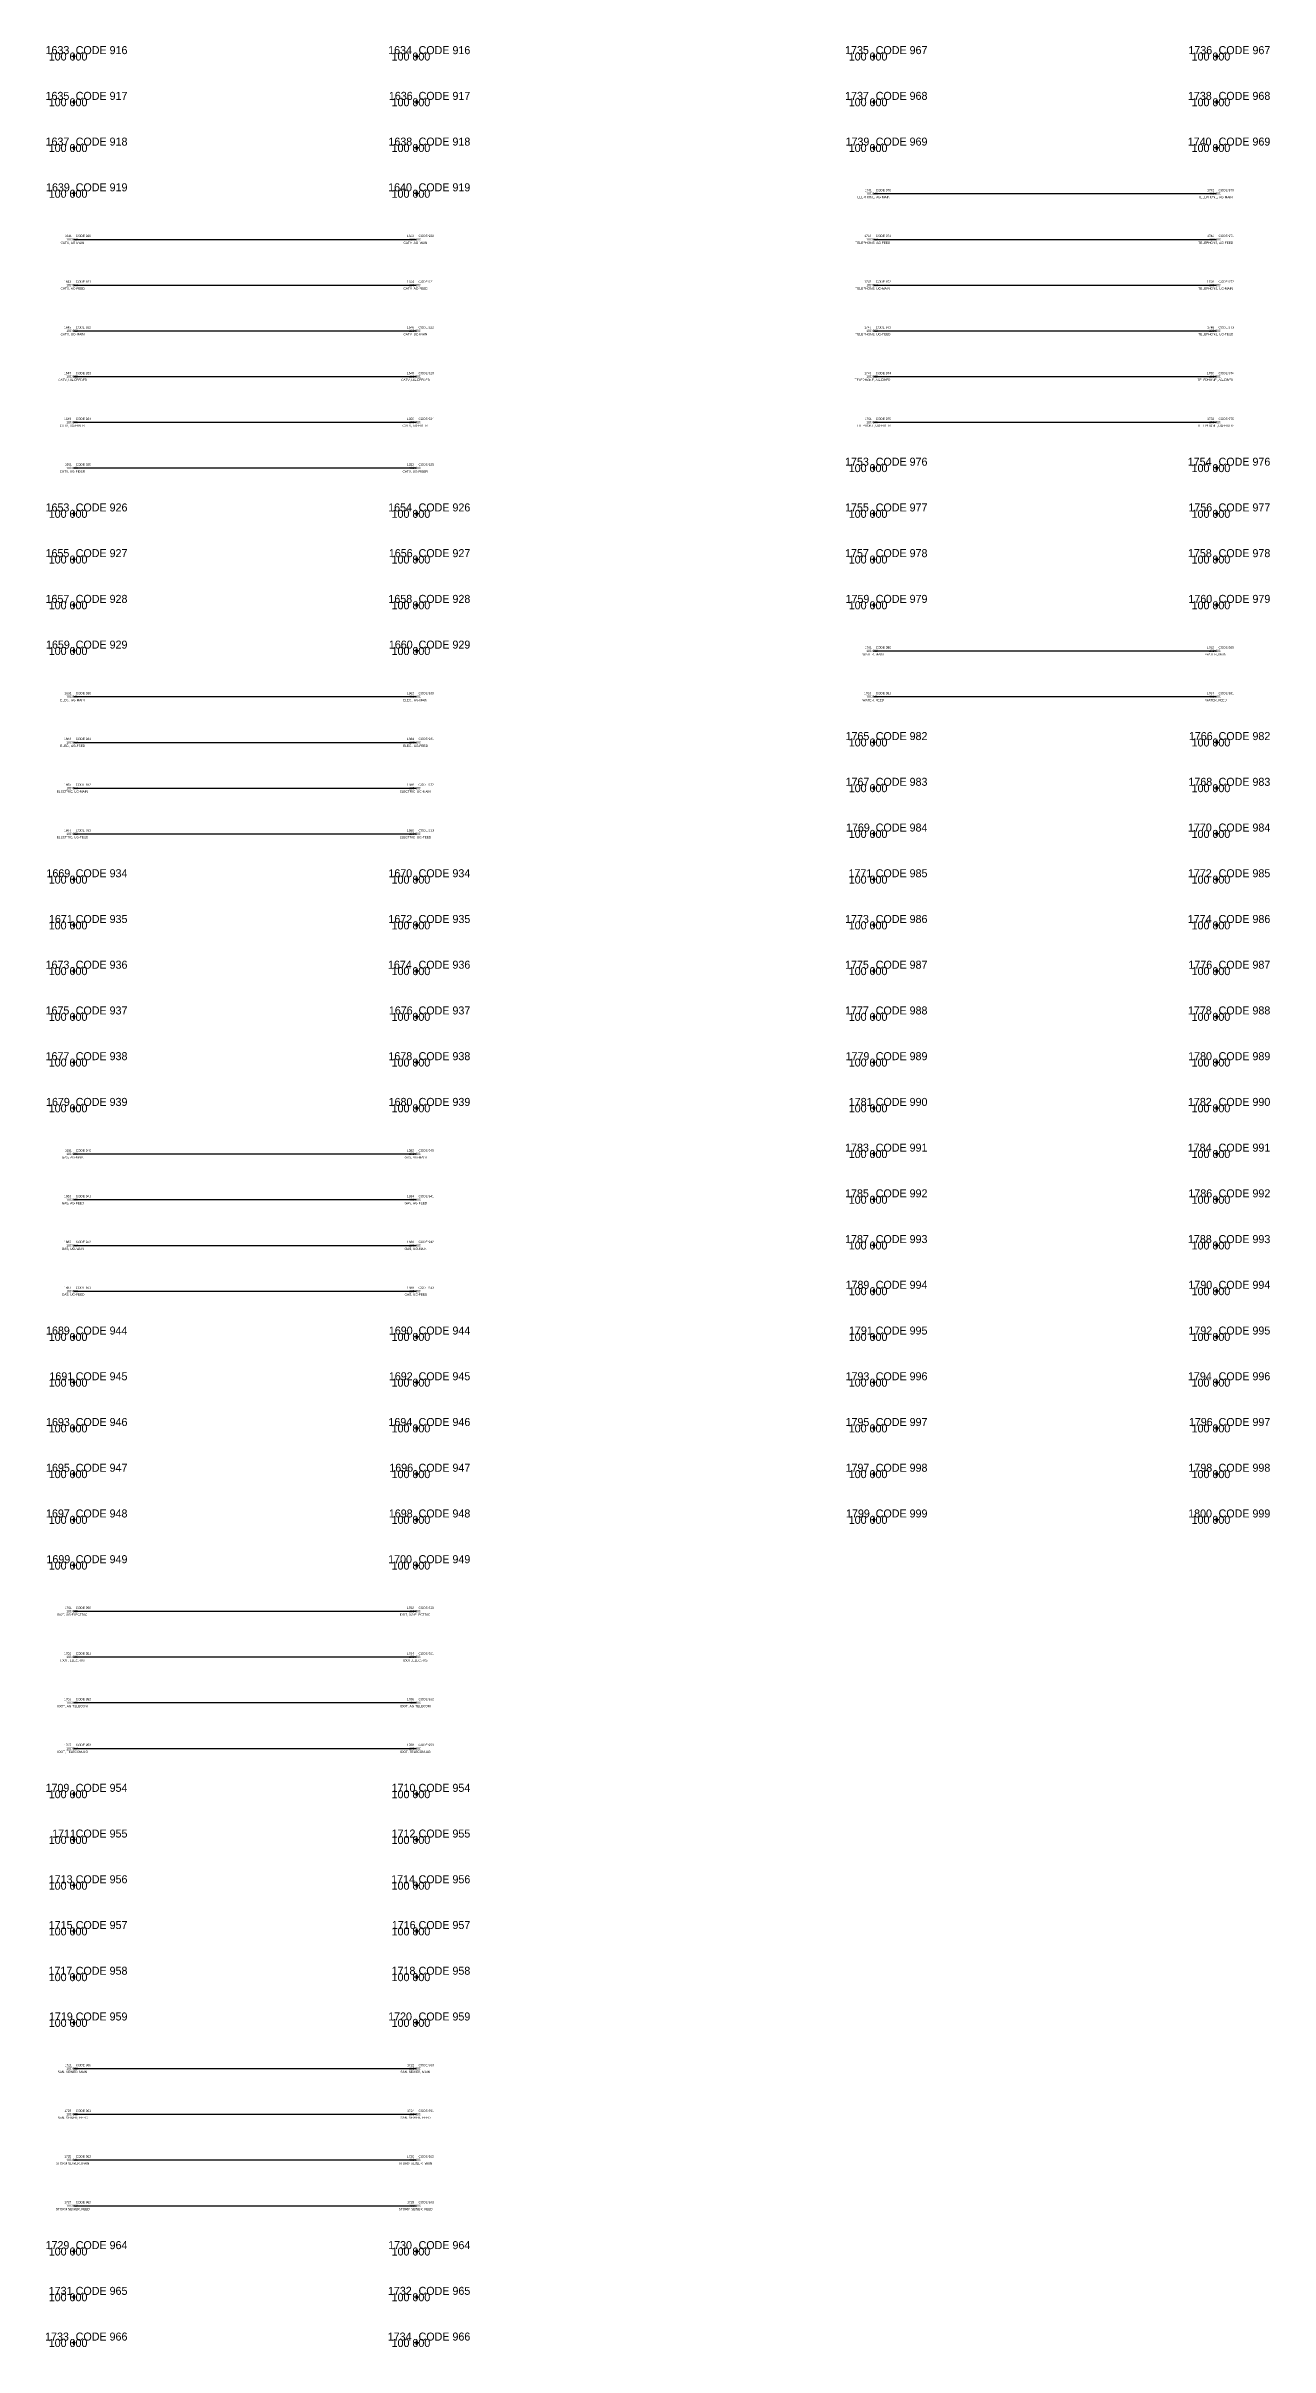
# Model space of a CAD drawing. Extents: x -12 to 6123, y -3 to 1005.
# Drawn here: x 5588 to 6123, y -2 to 1005 of the extents above; entities that cross this region are included whole.
import ezdxf

# ---------------------------------------------------------------- set-up
doc = ezdxf.new("R2010")
doc.units = 0
for name, color, linetype in [('Default', 7, 'Continuous'), ('Drainage_EX_Storm Sewer', 7, 'Continuous'), ('Topo_Field Comments', 7, 'Continuous'), ('Topo_NonHighway Improvements', 7, 'Continuous'), ('Topo_Point Descriptions', 7, 'Continuous'), ('Topo_Point Elevations', 7, 'Continuous'), ('Topo_Point Numbers', 7, 'Continuous'), ('Utilities_EX_Aerial Lines', 7, 'Continuous'), ('Utilities_EX_Underground CableTV', 7, 'Continuous'), ('Utilities_EX_Underground Electric', 7, 'Continuous'), ('Utilities_EX_Underground Gasline', 7, 'Continuous'), ('Utilities_EX_Underground Sanitary Sewer', 7, 'Continuous'), ('Utilities_EX_Underground Telephone', 7, 'Continuous'), ('Utilities_EX_Underground Water', 7, 'Continuous')]:
    doc.layers.add(name, color=color, linetype=linetype)

msp = doc.modelspace()

# ---------------------------------------------------------------- linework, layer by layer
at = {"layer": 'Default'}
for p, q in [((5600.9, 1000), (5599.1, 1000)), ((5600, 1000.9), (5600, 999.1)), ((5750.9, 1000), (5749.1, 1000)), ((5750, 1000.9), (5750, 999.1)), ((5950.9, 1000), (5949.1, 1000)), ((5950, 1000.9), (5950, 999.1)), ((6100.9, 1000), (6099.1, 1000)), ((6100, 1000.9), (6100, 999.1)), ((5600.9, 980), (5599.1, 980)), ((5600, 980.9), (5600, 979.1)), ((5750.9, 980), (5749.1, 980)), ((5750, 980.9), (5750, 979.1)), ((5950.9, 980), (5949.1, 980)), ((5950, 980.9), (5950, 979.1)), ((6100.9, 980), (6099.1, 980)), ((6100, 980.9), (6100, 979.1)), ((5600.9, 960), (5599.1, 960)), ((5600, 960.9), (5600, 959.1)), ((5750.9, 960), (5749.1, 960)), ((5750, 960.9), (5750, 959.1)), ((5950.9, 960), (5949.1, 960)), ((5950, 960.9), (5950, 959.1)), ((6100.9, 960), (6099.1, 960)), ((6100, 960.9), (6100, 959.1)), ((5600.9, 940), (5599.1, 940)), ((5600, 940.9), (5600, 939.1)), ((5750.9, 940), (5749.1, 940)), ((5750, 940.9), (5750, 939.1)), ((5950.9, 820), (5949.1, 820)), ((5950, 820.9), (5950, 819.1)), ((6100.9, 820), (6099.1, 820)), ((6100, 820.9), (6100, 819.1)), ((5600.9, 800), (5599.1, 800)), ((5600, 800.9), (5600, 799.1)), ((5750.9, 800), (5749.1, 800)), ((5750, 800.9), (5750, 799.1)), ((5950.9, 800), (5949.1, 800)), ((5950, 800.9), (5950, 799.1)), ((6100.9, 800), (6099.1, 800)), ((6100, 800.9), (6100, 799.1)), ((5600.9, 780), (5599.1, 780)), ((5600, 780.9), (5600, 779.1)), ((5750.9, 780), (5749.1, 780)), ((5750, 780.9), (5750, 779.1)), ((5950.9, 780), (5949.1, 780)), ((5950, 780.9), (5950, 779.1)), ((6100.9, 780), (6099.1, 780)), ((6100, 780.9), (6100, 779.1)), ((5600.9, 760), (5599.1, 760)), ((5600, 760.9), (5600, 759.1)), ((5750.9, 760), (5749.1, 760)), ((5750, 760.9), (5750, 759.1)), ((5950.9, 760), (5949.1, 760)), ((5950, 760.9), (5950, 759.1)), ((6100.9, 760), (6099.1, 760)), ((6100, 760.9), (6100, 759.1)), ((5600.9, 740), (5599.1, 740)), ((5600, 740.9), (5600, 739.1)), ((5750.9, 740), (5749.1, 740)), ((5750, 740.9), (5750, 739.1)), ((5950.9, 700), (5949.1, 700)), ((5950, 700.9), (5950, 699.1)), ((6100.9, 700), (6099.1, 700)), ((6100, 700.9), (6100, 699.1)), ((5950.9, 680), (5949.1, 680)), ((5950, 680.9), (5950, 679.1)), ((6100.9, 680), (6099.1, 680)), ((6100, 680.9), (6100, 679.1)), ((5950.9, 660), (5949.1, 660)), ((5950, 660.9), (5950, 659.1)), ((6100.9, 660), (6099.1, 660)), ((6100, 660.9), (6100, 659.1)), ((5600.9, 640), (5599.1, 640)), ((5600, 640.9), (5600, 639.1)), ((5750.9, 640), (5749.1, 640)), ((5750, 640.9), (5750, 639.1)), ((5950.9, 640), (5949.1, 640)), ((5950, 640.9), (5950, 639.1)), ((6100.9, 640), (6099.1, 640)), ((6100, 640.9), (6100, 639.1)), ((5600.9, 620), (5599.1, 620)), ((5600, 620.9), (5600, 619.1)), ((5750.9, 620), (5749.1, 620)), ((5750, 620.9), (5750, 619.1)), ((5950.9, 620), (5949.1, 620)), ((5950, 620.9), (5950, 619.1)), ((6100.9, 620), (6099.1, 620)), ((6100, 620.9), (6100, 619.1)), ((5600.9, 600), (5599.1, 600)), ((5600, 600.9), (5600, 599.1)), ((5750.9, 600), (5749.1, 600)), ((5750, 600.9), (5750, 599.1)), ((5950.9, 600), (5949.1, 600)), ((5950, 600.9), (5950, 599.1)), ((6100.9, 600), (6099.1, 600)), ((6100, 600.9), (6100, 599.1)), ((5600.9, 580), (5599.1, 580)), ((5600, 580.9), (5600, 579.1)), ((5750.9, 580), (5749.1, 580)), ((5750, 580.9), (5750, 579.1)), ((5950.9, 580), (5949.1, 580)), ((5950, 580.9), (5950, 579.1)), ((6100.9, 580), (6099.1, 580)), ((6100, 580.9), (6100, 579.1)), ((5600.9, 560), (5599.1, 560)), ((5600, 560.9), (5600, 559.1)), ((5750.9, 560), (5749.1, 560)), ((5750, 560.9), (5750, 559.1)), ((5950.9, 560), (5949.1, 560)), ((5950, 560.9), (5950, 559.1)), ((6100.9, 560), (6099.1, 560)), ((6100, 560.9), (6100, 559.1)), ((5600.9, 540), (5599.1, 540)), ((5600, 540.9), (5600, 539.1)), ((5750.9, 540), (5749.1, 540)), ((5750, 540.9), (5750, 539.1)), ((5950.9, 540), (5949.1, 540)), ((5950, 540.9), (5950, 539.1)), ((6100.9, 540), (6099.1, 540)), ((6100, 540.9), (6100, 539.1)), ((5950.9, 520), (5949.1, 520)), ((5950, 520.9), (5950, 519.1)), ((6100.9, 520), (6099.1, 520)), ((6100, 520.9), (6100, 519.1)), ((5950.9, 500), (5949.1, 500)), ((5950, 500.9), (5950, 499.1)), ((6100.9, 500), (6099.1, 500)), ((6100, 500.9), (6100, 499.1)), ((5950.9, 480), (5949.1, 480)), ((5950, 480.9), (5950, 479.1)), ((6100.9, 480), (6099.1, 480)), ((6100, 480.9), (6100, 479.1)), ((5950.9, 460), (5949.1, 460)), ((5950, 460.9), (5950, 459.1)), ((6100.9, 460), (6099.1, 460)), ((6100, 460.9), (6100, 459.1)), ((5600.9, 440), (5599.1, 440)), ((5600, 440.9), (5600, 439.1)), ((5750.9, 440), (5749.1, 440)), ((5750, 440.9), (5750, 439.1)), ((5950.9, 440), (5949.1, 440)), ((5950, 440.9), (5950, 439.1)), ((6100.9, 440), (6099.1, 440)), ((6100, 440.9), (6100, 439.1)), ((5600.9, 420), (5599.1, 420)), ((5600, 420.9), (5600, 419.1)), ((5750.9, 420), (5749.1, 420)), ((5750, 420.9), (5750, 419.1)), ((5950.9, 420), (5949.1, 420)), ((5950, 420.9), (5950, 419.1)), ((6100.9, 420), (6099.1, 420)), ((6100, 420.9), (6100, 419.1)), ((5600.9, 400), (5599.1, 400)), ((5600, 400.9), (5600, 399.1)), ((5750.9, 400), (5749.1, 400)), ((5750, 400.9), (5750, 399.1)), ((5950.9, 400), (5949.1, 400)), ((5950, 400.9), (5950, 399.1)), ((6100.9, 400), (6099.1, 400)), ((6100, 400.9), (6100, 399.1)), ((5600.9, 380), (5599.1, 380)), ((5600, 380.9), (5600, 379.1)), ((5750.9, 380), (5749.1, 380)), ((5750, 380.9), (5750, 379.1)), ((5950.9, 380), (5949.1, 380)), ((5950, 380.9), (5950, 379.1)), ((6100.9, 380), (6099.1, 380)), ((6100, 380.9), (6100, 379.1)), ((5600.9, 360), (5599.1, 360)), ((5600, 360.9), (5600, 359.1)), ((5750.9, 360), (5749.1, 360)), ((5750, 360.9), (5750, 359.1)), ((5950.9, 360), (5949.1, 360)), ((5950, 360.9), (5950, 359.1)), ((6100.9, 360), (6099.1, 360)), ((6100, 360.9), (6100, 359.1)), ((5600.9, 340), (5599.1, 340)), ((5600, 340.9), (5600, 339.1)), ((5750.9, 340), (5749.1, 340)), ((5750, 340.9), (5750, 339.1)), ((5600.9, 240), (5599.1, 240)), ((5600, 240.9), (5600, 239.1)), ((5750.9, 240), (5749.1, 240)), ((5750, 240.9), (5750, 239.1)), ((5600.9, 220), (5599.1, 220)), ((5600, 220.9), (5600, 219.1)), ((5750.9, 220), (5749.1, 220)), ((5750, 220.9), (5750, 219.1)), ((5600.9, 200), (5599.1, 200)), ((5600, 200.9), (5600, 199.1)), ((5750.9, 200), (5749.1, 200)), ((5750, 200.9), (5750, 199.1)), ((5600.9, 180), (5599.1, 180)), ((5600, 180.9), (5600, 179.1)), ((5750.9, 180), (5749.1, 180)), ((5750, 180.9), (5750, 179.1)), ((5600.9, 160), (5599.1, 160)), ((5600, 160.9), (5600, 159.1)), ((5750.9, 160), (5749.1, 160)), ((5750, 160.9), (5750, 159.1)), ((5600.9, 140), (5599.1, 140)), ((5600, 140.9), (5600, 139.1)), ((5750.9, 140), (5749.1, 140)), ((5750, 140.9), (5750, 139.1)), ((5600, 40.9), (5600, 39.1)), ((5750, 40.9), (5750, 39.1)), ((5600.9, 40), (5599.1, 40)), ((5750.9, 40), (5749.1, 40)), ((5600, 20.9), (5600, 19.1)), ((5750, 20.9), (5750, 19.1)), ((5600.9, 20), (5599.1, 20)), ((5750.9, 20), (5749.1, 20)), ((5600.9, 0), (5599.1, 0)), ((5600, 0.9), (5600, -0.9)), ((5750.9, 0), (5749.1, 0)), ((5750, 0.9), (5750, -0.9))]:
    msp.add_line(p, q, dxfattribs=at)
at = {"layer": 'Drainage_EX_Storm Sewer'}
for p, q in [((5600, 80), (5600, 80)), ((5600, 80), (5750, 80)), ((5750, 80), (5750, 80)), ((5600, 60), (5600, 60)), ((5600, 60), (5750, 60)), ((5750, 60), (5750, 60))]:
    msp.add_line(p, q, dxfattribs=at)
at = {"layer": 'Topo_NonHighway Improvements'}
for p, q in [((5600, 520), (5600, 520)), ((5600, 520), (5750, 520)), ((5750, 520), (5750, 520)), ((5600, 500), (5600, 500)), ((5600, 500), (5750, 500)), ((5750, 500), (5750, 500))]:
    msp.add_line(p, q, dxfattribs=at)
at = {"layer": 'Utilities_EX_Aerial Lines'}
for p, q in [((5950, 940), (5950, 940)), ((5950, 940), (6100, 940)), ((6100, 940), (6100, 940)), ((5600, 920), (5600, 920)), ((5600, 920), (5750, 920)), ((5750, 920), (5750, 920)), ((5950, 920), (5950, 920)), ((5950, 920), (6100, 920)), ((6100, 920), (6100, 920)), ((5600, 900), (5600, 900)), ((5600, 900), (5750, 900)), ((5750, 900), (5750, 900)), ((5950, 860), (5950, 860)), ((5950, 860), (6100, 860)), ((6100, 860), (6100, 860)), ((5600, 840), (5600, 840)), ((5600, 840), (5750, 840)), ((5750, 840), (5750, 840)), ((5600, 720), (5600, 720)), ((5600, 720), (5750, 720)), ((5750, 720), (5750, 720)), ((5600, 700), (5600, 700)), ((5600, 700), (5750, 700)), ((5750, 700), (5750, 700)), ((5600, 320), (5600, 320)), ((5600, 320), (5750, 320)), ((5750, 320), (5750, 320)), ((5600, 280), (5600, 280)), ((5600, 280), (5750, 280)), ((5750, 280), (5750, 280))]:
    msp.add_line(p, q, dxfattribs=at)
at = {"layer": 'Utilities_EX_Underground CableTV'}
for p, q in [((5600, 880), (5600, 880)), ((5600, 880), (5750, 880)), ((5750, 880), (5750, 880)), ((5600, 860), (5600, 860)), ((5600, 860), (5750, 860)), ((5750, 860), (5750, 860)), ((5600, 820), (5600, 820)), ((5600, 820), (5750, 820)), ((5750, 820), (5750, 820))]:
    msp.add_line(p, q, dxfattribs=at)
at = {"layer": 'Utilities_EX_Underground Electric'}
for p, q in [((5600, 680), (5600, 680)), ((5600, 680), (5750, 680)), ((5750, 680), (5750, 680)), ((5600, 660), (5600, 660)), ((5600, 660), (5750, 660)), ((5750, 660), (5750, 660)), ((5600, 300), (5600, 300)), ((5600, 300), (5750, 300)), ((5750, 300), (5750, 300))]:
    msp.add_line(p, q, dxfattribs=at)
at = {"layer": 'Utilities_EX_Underground Gasline'}
for p, q in [((5600, 480), (5600, 480)), ((5600, 480), (5750, 480)), ((5750, 480), (5750, 480)), ((5600, 460), (5600, 460)), ((5600, 460), (5750, 460)), ((5750, 460), (5750, 460))]:
    msp.add_line(p, q, dxfattribs=at)
at = {"layer": 'Utilities_EX_Underground Sanitary Sewer'}
for p, q in [((5600, 120), (5600, 120)), ((5600, 120), (5750, 120)), ((5750, 120), (5750, 120)), ((5600, 100), (5600, 100)), ((5600, 100), (5750, 100)), ((5750, 100), (5750, 100))]:
    msp.add_line(p, q, dxfattribs=at)
at = {"layer": 'Utilities_EX_Underground Telephone'}
for p, q in [((5950, 900), (5950, 900)), ((5950, 900), (6100, 900)), ((6100, 900), (6100, 900)), ((5950, 880), (5950, 880)), ((5950, 880), (6100, 880)), ((6100, 880), (6100, 880)), ((5950, 840), (5950, 840)), ((5950, 840), (6100, 840)), ((6100, 840), (6100, 840)), ((5600, 260), (5600, 260)), ((5600, 260), (5750, 260)), ((5750, 260), (5750, 260))]:
    msp.add_line(p, q, dxfattribs=at)
at = {"layer": 'Utilities_EX_Underground Water'}
for p, q in [((5950, 740), (5950, 740)), ((5950, 740), (6100, 740)), ((6100, 740), (6100, 740)), ((5950, 720), (5950, 720)), ((5950, 720), (6100, 720)), ((6100, 720), (6100, 720))]:
    msp.add_line(p, q, dxfattribs=at)

# ---------------------------------------------------------------- texts
at = {"layer": 'Default'}
for s, p in [('1633', (5587.8, 1001)), ('100 000', (5589.2, 998.2)), ('CODE 916', (5601, 1001)), ('1634', (5737.7, 1001)), ('100 000', (5739.2, 998.2)), ('CODE 916', (5751, 1001)), ('1735', (5937.6, 1001)), ('100 000', (5939.2, 998.2)), ('CODE 967', (5951, 1001)), ('1736', (6087.8, 1001)), ('100 000', (6089.2, 998.2)), ('CODE 967', (6101, 1001)), ('1635', (5587.8, 981)), ('100 000', (5589.2, 978.2)), ('CODE 917', (5601, 981)), ('1636', (5738, 981)), ('100 000', (5739.2, 978.2)), ('CODE 917', (5751, 981)), ('1737', (5937.6, 981)), ('100 000', (5939.2, 978.2)), ('CODE 968', (5951, 981)), ('1738', (6087.6, 981)), ('100 000', (6089.2, 978.2)), ('CODE 968', (6101, 981)), ('1637', (5587.8, 961)), ('100 000', (5589.2, 958.2)), ('CODE 918', (5601, 961)), ('1638', (5737.8, 961)), ('100 000', (5739.2, 958.2)), ('CODE 918', (5751, 961)), ('1739', (5937.8, 961)), ('100 000', (5939.2, 958.2)), ('CODE 969', (5951, 961)), ('1740', (6087.5, 961)), ('100 000', (6089.2, 958.2)), ('CODE 969', (6101, 961)), ('1639', (5588, 941)), ('100 000', (5589.2, 938.2)), ('CODE 919', (5601, 941)), ('1640', (5737.7, 941)), ('100 000', (5739.2, 938.2)), ('CODE 919', (5751, 941)), ('1753', (5937.6, 821)), ('100 000', (5939.2, 818.2)), ('CODE 976', (5951, 821)), ('1754', (6087.5, 821)), ('100 000', (6089.2, 818.2)), ('CODE 976', (6101, 821)), ('1653', (5587.8, 801)), ('100 000', (5589.2, 798.2)), ('CODE 926', (5601, 801)), ('1654', (5737.7, 801)), ('100 000', (5739.2, 798.2)), ('CODE 926', (5751, 801)), ('1755', (5937.6, 801)), ('100 000', (5939.2, 798.2)), ('CODE 977', (5951, 801)), ('1756', (6087.8, 801)), ('100 000', (6089.2, 798.2)), ('CODE 977', (6101, 801)), ('1655', (5587.8, 781)), ('100 000', (5589.2, 778.2)), ('CODE 927', (5601, 781)), ('1656', (5738, 781)), ('100 000', (5739.2, 778.2)), ('CODE 927', (5751, 781)), ('1757', (5937.6, 781)), ('100 000', (5939.2, 778.2)), ('CODE 978', (5951, 781)), ('1758', (6087.6, 781)), ('100 000', (6089.2, 778.2)), ('CODE 978', (6101, 781)), ('1657', (5587.8, 761)), ('100 000', (5589.2, 758.2)), ('CODE 928', (5601, 761)), ('1658', (5737.8, 761)), ('100 000', (5739.2, 758.2)), ('CODE 928', (5751, 761)), ('1759', (5937.8, 761)), ('100 000', (5939.2, 758.2)), ('CODE 979', (5951, 761)), ('1760', (6087.8, 761)), ('100 000', (6089.2, 758.2)), ('CODE 979', (6101, 761)), ('1659', (5588, 741)), ('100 000', (5589.2, 738.2)), ('CODE 929', (5601, 741)), ('1660', (5738, 741)), ('100 000', (5739.2, 738.2)), ('CODE 929', (5751, 741)), ('1765', (5937.8, 701)), ('CODE 982', (5951, 701)), ('1766', (6088, 701)), ('CODE 982', (6101, 701)), ('100 000', (5939.2, 698.2)), ('100 000', (6089.2, 698.2)), ('1767', (5937.8, 681)), ('CODE 983', (5951, 681)), ('1768', (6087.8, 681)), ('CODE 983', (6101, 681)), ('100 000', (5939.2, 678.2)), ('100 000', (6089.2, 678.2)), ('1769', (5938, 661)), ('CODE 984', (5951, 661)), ('1770', (6087.6, 661)), ('CODE 984', (6101, 661)), ('100 000', (5939.2, 658.2)), ('100 000', (6089.2, 658.2)), ('1669', (5588.2, 641)), ('CODE 934', (5601, 641)), ('1670', (5737.8, 641)), ('CODE 934', (5751, 641)), ('1771', (5939.1, 641)), ('CODE 985', (5951, 641)), ('1772', (6087.6, 641)), ('CODE 985', (6101, 641)), ('100 000', (5589.2, 638.2)), ('100 000', (5739.2, 638.2)), ('100 000', (5939.2, 638.2)), ('100 000', (6089.2, 638.2)), ('1671', (5589.3, 621)), ('CODE 935', (5601, 621)), ('1672', (5737.8, 621)), ('CODE 935', (5751, 621)), ('1773', (5937.6, 621)), ('CODE 986', (5951, 621)), ('1774', (6087.5, 621)), ('CODE 986', (6101, 621)), ('100 000', (5589.2, 618.2)), ('100 000', (5739.2, 618.2)), ('100 000', (5939.2, 618.2)), ('100 000', (6089.2, 618.2)), ('1673', (5587.8, 601)), ('CODE 936', (5601, 601)), ('1674', (5737.6, 601)), ('CODE 936', (5751, 601)), ('1775', (5937.6, 601)), ('CODE 987', (5951, 601)), ('1776', (6087.8, 601)), ('CODE 987', (6101, 601)), ('100 000', (5589.2, 598.2)), ('100 000', (5739.2, 598.2)), ('100 000', (5939.2, 598.2)), ('100 000', (6089.2, 598.2)), ('1675', (5587.8, 581)), ('CODE 937', (5601, 581)), ('1676', (5738, 581)), ('CODE 937', (5751, 581)), ('1777', (5937.6, 581)), ('CODE 988', (5951, 581)), ('1778', (6087.6, 581)), ('CODE 988', (6101, 581)), ('100 000', (5589.2, 578.2)), ('100 000', (5739.2, 578.2)), ('100 000', (5939.2, 578.2)), ('100 000', (6089.2, 578.2)), ('1677', (5587.8, 561)), ('CODE 938', (5601, 561)), ('1678', (5737.8, 561)), ('CODE 938', (5751, 561)), ('1779', (5937.8, 561)), ('CODE 989', (5951, 561)), ('1780', (6087.7, 561)), ('CODE 989', (6101, 561)), ('100 000', (5589.2, 558.2)), ('100 000', (5739.2, 558.2)), ('100 000', (5939.2, 558.2)), ('100 000', (6089.2, 558.2)), ('1679', (5588, 541)), ('CODE 939', (5601, 541)), ('1680', (5737.9, 541)), ('CODE 939', (5751, 541)), ('1781', (5939.2, 541)), ('CODE 990', (5951, 541)), ('1782', (6087.6, 541)), ('CODE 990', (6101, 541)), ('100 000', (5589.2, 538.2)), ('100 000', (5739.2, 538.2)), ('100 000', (5939.2, 538.2)), ('100 000', (6089.2, 538.2)), ('1783', (5937.6, 521)), ('CODE 991', (5951, 521)), ('1784', (6087.5, 521)), ('CODE 991', (6101, 521)), ('100 000', (5939.2, 518.2)), ('100 000', (6089.2, 518.2)), ('1785', (5937.6, 501)), ('CODE 992', (5951, 501)), ('1786', (6087.8, 501)), ('CODE 992', (6101, 501)), ('100 000', (5939.2, 498.2)), ('100 000', (6089.2, 498.2)), ('1787', (5937.6, 481)), ('CODE 993', (5951, 481)), ('1788', (6087.6, 481)), ('CODE 993', (6101, 481)), ('100 000', (5939.2, 478.2)), ('100 000', (6089.2, 478.2)), ('1789', (5937.8, 461)), ('CODE 994', (5951, 461)), ('1790', (6087.8, 461)), ('CODE 994', (6101, 461)), ('100 000', (5939.2, 458.2)), ('100 000', (6089.2, 458.2)), ('1689', (5588, 441)), ('CODE 944', (5601, 441)), ('1690', (5738, 441)), ('CODE 944', (5751, 441)), ('1791', (5939.3, 441)), ('CODE 995', (5951, 441)), ('1792', (6087.8, 441)), ('CODE 995', (6101, 441)), ('100 000', (5589.2, 438.2)), ('100 000', (5739.2, 438.2)), ('100 000', (5939.2, 438.2)), ('100 000', (6089.2, 438.2)), ('1691', (5589.5, 421)), ('CODE 945', (5601, 421)), ('1692', (5738, 421)), ('CODE 945', (5751, 421)), ('1793', (5937.8, 421)), ('CODE 996', (5951, 421)), ('1794', (6087.6, 421)), ('CODE 996', (6101, 421)), ('100 000', (5589.2, 418.2)), ('100 000', (5739.2, 418.2)), ('100 000', (5939.2, 418.2)), ('100 000', (6089.2, 418.2)), ('1693', (5588, 401)), ('CODE 946', (5601, 401)), ('1694', (5737.8, 401)), ('CODE 946', (5751, 401)), ('1795', (5937.8, 401)), ('CODE 997', (5951, 401)), ('1796', (6088, 401)), ('CODE 997', (6101, 401)), ('100 000', (5589.2, 398.2)), ('100 000', (5739.2, 398.2)), ('100 000', (5939.2, 398.2)), ('100 000', (6089.2, 398.2)), ('1695', (5588, 381)), ('CODE 947', (5601, 381)), ('1696', (5738.2, 381)), ('CODE 947', (5751, 381)), ('1797', (5937.8, 381)), ('CODE 998', (5951, 381)), ('1798', (6087.8, 381)), ('CODE 998', (6101, 381)), ('100 000', (5589.2, 378.2)), ('100 000', (5739.2, 378.2)), ('100 000', (5939.2, 378.2)), ('100 000', (6089.2, 378.2)), ('1697', (5588, 361)), ('CODE 948', (5601, 361)), ('1698', (5738, 361)), ('CODE 948', (5751, 361)), ('1799', (5938, 361)), ('CODE 999', (5951, 361)), ('1800', (6087.7, 361)), ('CODE 999', (6101, 361)), ('100 000', (5589.2, 358.2)), ('100 000', (5739.2, 358.2)), ('100 000', (5939.2, 358.2)), ('100 000', (6089.2, 358.2)), ('1699', (5588.2, 341)), ('CODE 949', (5601, 341)), ('1700', (5737.7, 341)), ('CODE 949', (5751, 341)), ('100 000', (5589.2, 338.2)), ('100 000', (5739.2, 338.2)), ('1709', (5587.8, 241)), ('100 000', (5589.2, 238.2)), ('CODE 954', (5601, 241)), ('1710', (5739.2, 241)), ('100 000', (5739.2, 238.2)), ('CODE 954', (5751, 241)), ('100 000', (5589.2, 218.2)), ('1711', (5590.7, 221)), ('CODE 955', (5601, 221)), ('1712', (5739.2, 221)), ('100 000', (5739.2, 218.2)), ('CODE 955', (5751, 221)), ('1713', (5589.2, 201)), ('100 000', (5589.2, 198.2)), ('CODE 956', (5601, 201)), ('1714', (5739, 201)), ('100 000', (5739.2, 198.2)), ('CODE 956', (5751, 201)), ('1715', (5589.2, 181)), ('100 000', (5589.2, 178.2)), ('CODE 957', (5601, 181)), ('100 000', (5739.2, 178.2)), ('1716', (5739.3, 181)), ('CODE 957', (5751, 181)), ('1717', (5589.1, 161)), ('100 000', (5589.2, 158.2)), ('CODE 958', (5601, 161)), ('1718', (5739.2, 161)), ('100 000', (5739.2, 158.2)), ('CODE 958', (5751, 161)), ('100 000', (5589.2, 138.2)), ('1719', (5589.3, 141)), ('CODE 959', (5601, 141)), ('1720', (5737.7, 141)), ('100 000', (5739.2, 138.2)), ('CODE 959', (5751, 141)), ('1729', (5587.8, 41)), ('100 000', (5589.2, 38.2)), ('CODE 964', (5601, 41)), ('1730', (5737.7, 41)), ('100 000', (5739.2, 38.2)), ('CODE 964', (5751, 41)), ('1731', (5589.2, 21)), ('100 000', (5589.2, 18.2)), ('CODE 965', (5601, 21)), ('1732', (5737.6, 21)), ('100 000', (5739.2, 18.2)), ('CODE 965', (5751, 21)), ('1733', (5587.6, 1)), ('100 000', (5589.2, -1.8)), ('CODE 966', (5601, 1)), ('1734', (5737.5, 1)), ('100 000', (5739.2, -1.8)), ('CODE 966', (5751, 1))]:
    msp.add_text(s, height=3.5, dxfattribs=at).set_placement(p)
at = {"layer": 'Topo_Field Comments'}
for s, p in [('CODE 970', (5951, 941)), ('CODE 970', (6101, 941)), ('CODE 920', (5601, 921)), ('CODE 920', (5751, 921)), ('CODE 971', (5951, 921)), ('CODE 971', (6101, 921)), ('CODE 921', (5601, 901)), ('CODE 921', (5751, 901)), ('CODE 972', (5951, 901)), ('CODE 972', (6101, 901)), ('CODE 922', (5601, 881)), ('CODE 922', (5751, 881)), ('CODE 973', (5951, 881)), ('CODE 973', (6101, 881)), ('CODE 923', (5601, 861)), ('CODE 923', (5751, 861)), ('CODE 974', (5951, 861)), ('CODE 974', (6101, 861)), ('CODE 924', (5601, 841)), ('CODE 924', (5751, 841)), ('CODE 975', (5951, 841)), ('CODE 975', (6101, 841)), ('CODE 925', (5601, 821)), ('CODE 925', (5751, 821)), ('CODE 980', (5951, 741)), ('CODE 980', (6101, 741)), ('CODE 930', (5601, 721)), ('CODE 930', (5751, 721)), ('CODE 981', (5951, 721)), ('CODE 981', (6101, 721)), ('CODE 931', (5601, 701)), ('CODE 931', (5751, 701)), ('CODE 932', (5601, 681)), ('CODE 932', (5751, 681)), ('CODE 933', (5601, 661)), ('CODE 933', (5751, 661)), ('CODE 940', (5601, 521)), ('CODE 940', (5751, 521)), ('CODE 941', (5601, 501)), ('CODE 941', (5751, 501)), ('CODE 942', (5601, 481)), ('CODE 942', (5751, 481)), ('CODE 943', (5601, 461)), ('CODE 943', (5751, 461)), ('CODE 950', (5601, 321)), ('CODE 950', (5751, 321)), ('CODE 951', (5601, 301)), ('CODE 951', (5751, 301)), ('CODE 952', (5601, 281)), ('CODE 952', (5751, 281)), ('CODE 953', (5601, 261)), ('CODE 953', (5751, 261)), ('CODE 960', (5601, 121)), ('CODE 960', (5751, 121)), ('CODE 961', (5601, 101)), ('CODE 961', (5751, 101)), ('CODE 962', (5601, 81)), ('CODE 962', (5751, 81)), ('CODE 963', (5601, 61)), ('CODE 963', (5751, 61))]:
    msp.add_text(s, height=1, dxfattribs=at).set_placement(p)
at = {"layer": 'Topo_Point Descriptions'}
for s, p in [('TELEPHONE, AG-MAIN', (5942.1, 938)), ('TELEPHONE, AG-MAIN', (6092.1, 938)), ('CATV, AG-MAIN', (5594.4, 918)), ('CATV, AG-MAIN', (5744.4, 918)), ('TELEPHONE, AG-FEED', (5942.1, 918)), ('TELEPHONE, AG-FEED', (6092.1, 918)), ('CATV, AG-FEED', (5594.4, 898)), ('CATV, AG-FEED', (5744.4, 898)), ('TELEPHONE, UG-MAIN', (5942.1, 898)), ('TELEPHONE, UG-MAIN', (6092.1, 898)), ('CATV, UG-MAIN', (5594.4, 878)), ('CATV, UG-MAIN', (5744.4, 878)), ('TELEPHONE, UG-FEED', (5942.1, 878)), ('TELEPHONE, UG-FEED', (6092.1, 878)), ('CATV, UG-FEEDER', (5593.4, 858)), ('CATV, UG-FEEDER', (5743.4, 858)), ('TELEPHONE, AG-FIBER', (5941.8, 858)), ('TELEPHONE, AG-FIBER', (6091.8, 858)), ('CATV, AG-FIBER', (5594, 838)), ('CATV, AG-FIBER', (5744, 838)), ('TELEPHONE, UG-FIBER', (5941.8, 838)), ('TELEPHONE, UG-FIBER', (6091.8, 838)), ('CATV, UG-FIBER', (5594, 818)), ('CATV, UG-FIBER', (5744, 818)), ('WATER, MAIN', (5945.2, 738)), ('WATER, MAIN', (6095.2, 738)), ('ELEC., AG-MAIN', (5594.2, 718)), ('ELEC., AG-MAIN', (5744.2, 718)), ('WATER, FEED', (5945.2, 718)), ('WATER, FEED', (6095.2, 718)), ('ELEC., AG-FEED', (5594.2, 698)), ('ELEC., AG-FEED', (5744.2, 698)), ('ELECTRIC, UG-MAIN', (5592.7, 678)), ('ELECTRIC, UG-MAIN', (5742.7, 678)), ('ELECTRIC, UG-FEED', (5592.7, 658)), ('ELECTRIC, UG-FEED', (5742.7, 658)), ('GAS, AG-MAIN', (5594.9, 518)), ('GAS, AG-MAIN', (5744.9, 518)), ('GAS, AG-FEED', (5594.9, 498)), ('GAS, AG-FEED', (5744.9, 498)), ('GAS, UG-MAIN', (5594.9, 478)), ('GAS, UG-MAIN', (5744.9, 478)), ('GAS, UG-FEED', (5594.9, 458)), ('GAS, UG-FEED', (5744.9, 458)), ('IDOT, AG-ELECTRIC', (5592.7, 318)), ('IDOT, AG-ELECTRIC', (5742.7, 318)), ('IDOT, ELEC.-UG', (5594.3, 298)), ('IDOT, ELEC.-UG', (5744.3, 298)), ('IDOT, AG-TELECOM', (5593, 278)), ('IDOT, AG-TELECOM', (5743, 278)), ('IDOT, TELECOM-UG', (5593, 258)), ('IDOT, TELECOM-UG', (5743, 258)), ('SAN. SEWER, MAIN', (5593.1, 118)), ('SAN. SEWER, MAIN', (5743.1, 118)), ('SAN. SEWER, FEED', (5593.1, 98)), ('SAN. SEWER, FEED', (5743.1, 98)), ('STORM SEWER, MAIN', (5592.3, 78)), ('STORM SEWER, MAIN', (5742.3, 78)), ('STORM SEWER, FEED', (5592.3, 58)), ('STORM SEWER, FEED', (5742.3, 58))]:
    msp.add_text(s, height=1, dxfattribs=at).set_placement(p)
at = {"layer": 'Topo_Point Elevations'}
for p in [(5946.9, 939.5), (6096.9, 939.5), (5596.9, 919.5), (5746.9, 919.5), (5946.9, 919.5), (6096.9, 919.5), (5596.9, 899.5), (5746.9, 899.5), (5946.9, 899.5), (6096.9, 899.5), (5596.9, 879.5), (5746.9, 879.5), (5946.9, 879.5), (6096.9, 879.5), (5596.9, 859.5), (5746.9, 859.5), (5946.9, 859.5), (6096.9, 859.5), (5596.9, 839.5), (5746.9, 839.5), (5946.9, 839.5), (6096.9, 839.5), (5596.9, 819.5), (5746.9, 819.5), (5946.9, 739.5), (6096.9, 739.5), (5596.9, 719.5), (5746.9, 719.5), (5946.9, 719.5), (6096.9, 719.5), (5596.9, 699.5), (5746.9, 699.5), (5596.9, 679.5), (5746.9, 679.5), (5596.9, 659.5), (5746.9, 659.5), (5596.9, 519.5), (5746.9, 519.5), (5596.9, 499.5), (5746.9, 499.5), (5596.9, 479.5), (5746.9, 479.5), (5596.9, 459.5), (5746.9, 459.5), (5596.9, 319.5), (5746.9, 319.5), (5596.9, 299.5), (5746.9, 299.5), (5596.9, 279.5), (5746.9, 279.5), (5596.9, 259.5), (5746.9, 259.5), (5596.9, 119.5), (5746.9, 119.5), (5596.9, 99.5), (5746.9, 99.5), (5596.9, 79.5), (5746.9, 79.5), (5596.9, 59.5), (5746.9, 59.5)]:
    msp.add_text('100 000', height=1, dxfattribs=at).set_placement(p)
at = {"layer": 'Topo_Point Numbers'}
for s, p in [('1741', (5946.2, 941)), ('1742', (6096, 941)), ('1641', (5596.2, 921)), ('1642', (5745.9, 921)), ('1743', (5946, 921)), ('1744', (6096, 921)), ('1643', (5595.9, 901)), ('1644', (5745.9, 901)), ('1745', (5946, 901)), ('1746', (6095.9, 901)), ('1645', (5595.9, 881)), ('1646', (5745.9, 881)), ('1747', (5946, 881)), ('1748', (6096, 881)), ('1647', (5595.9, 861)), ('1648', (5745.9, 861)), ('1749', (5946, 861)), ('1750', (6095.9, 861)), ('1649', (5595.9, 841)), ('1650', (5745.9, 841)), ('1751', (5946.2, 841)), ('1752', (6096, 841)), ('1651', (5596.2, 821)), ('1652', (5745.9, 821)), ('1761', (5946.2, 741)), ('1762', (6095.9, 741)), ('1661', (5596.1, 721)), ('1662', (5745.9, 721)), ('1763', (5945.9, 721)), ('1764', (6095.9, 721)), ('1663', (5595.9, 701)), ('1664', (5745.9, 701)), ('1665', (5595.9, 681)), ('1666', (5745.9, 681)), ('1667', (5595.9, 661)), ('1668', (5745.9, 661)), ('1681', (5596.2, 521)), ('1682', (5745.9, 521)), ('1683', (5595.9, 501)), ('1684', (5745.9, 501)), ('1685', (5595.9, 481)), ('1686', (5745.9, 481)), ('1687', (5595.9, 461)), ('1688', (5745.9, 461)), ('1701', (5596.2, 321)), ('1702', (5745.9, 321)), ('1703', (5595.9, 301)), ('1704', (5745.9, 301)), ('1705', (5595.9, 281)), ('1706', (5745.9, 281)), ('1707', (5595.9, 261)), ('1708', (5745.9, 261)), ('1721', (5596.2, 121)), ('1722', (5746, 121)), ('1723', (5596, 101)), ('1724', (5746, 101)), ('1725', (5596, 81)), ('1726', (5745.9, 81)), ('1727', (5596, 61)), ('1728', (5746, 61))]:
    msp.add_text(s, height=1, dxfattribs=at).set_placement(p)

doc.saveas('drawing.dxf')
